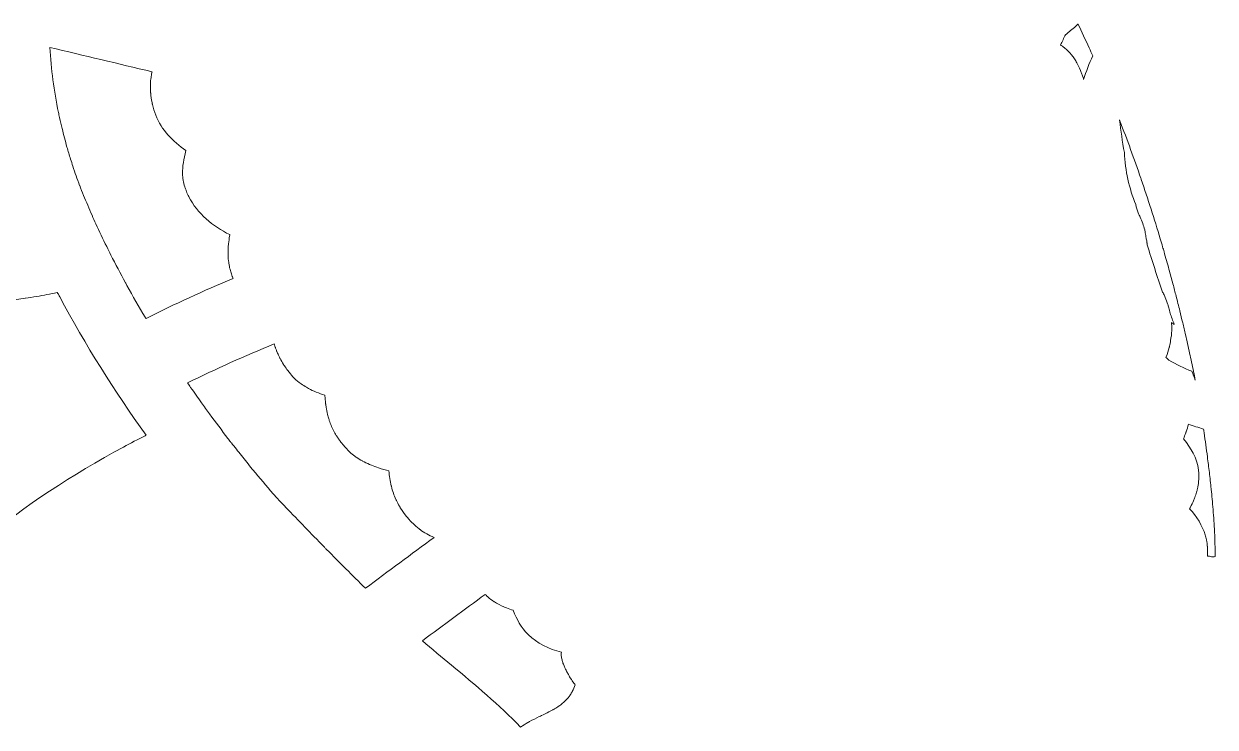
# Model space of a CAD drawing. Header units: millimetres. Extents: x -416 to 1516, y -417 to 43.
# Drawn here: x 383.26 to 420.05, y -128.21 to -106.48 of the extents above; entities that cross this region are included whole.
import ezdxf

# ---------------------------------------------------------------- set-up
doc = ezdxf.new("R2010")
doc.units = ezdxf.units.MM
doc.header["$MEASUREMENT"] = 0
doc.layers.add('Layer 3', color=7, linetype='Continuous')

msp = doc.modelspace()

# ---------------------------------------------------------------- linework, layer by layer
at = {"layer": 'Layer 3', "lineweight": 0}
for points, knots in [([(415.433, -106.82), (415.536, -106.734), (415.642, -106.653), (415.741, -106.563), (415.769, -106.538), (415.789, -106.51), (415.813, -106.484), (415.931, -106.73), (416.046, -106.979), (416.16, -107.229), (416.197, -107.31), (416.235, -107.391), (416.272, -107.473), (416.162, -107.708), (416.07, -107.952), (415.989, -108.202), (415.979, -108.164), (415.972, -108.126), (415.959, -108.089), (415.959, -108.089), (415.959, -108.089), (415.959, -108.089), (415.947, -108.053), (415.927, -108.02), (415.913, -107.984), (415.881, -107.899), (415.844, -107.815), (415.802, -107.733), (415.794, -107.718), (415.79, -107.701), (415.782, -107.686), (415.77, -107.664), (415.757, -107.649), (415.745, -107.629), (415.718, -107.583), (415.691, -107.538), (415.662, -107.5), (415.658, -107.493), (415.654, -107.485), (415.649, -107.479), (415.649, -107.479), (415.649, -107.479), (415.649, -107.479), (415.633, -107.458), (415.616, -107.442), (415.599, -107.424), (415.576, -107.397), (415.553, -107.369), (415.528, -107.345), (415.523, -107.34), (415.518, -107.334), (415.513, -107.328), (415.5, -107.316), (415.486, -107.304), (415.473, -107.292), (415.465, -107.284), (415.456, -107.278), (415.447, -107.27), (415.427, -107.253), (415.407, -107.236), (415.386, -107.22), (415.375, -107.211), (415.365, -107.202), (415.353, -107.193), (415.341, -107.184), (415.329, -107.173), (415.316, -107.164), (415.304, -107.155), (415.29, -107.146), (415.277, -107.137), (415.326, -107.029), (415.379, -106.925), (415.433, -106.82)], [0, 0, 0, 0, 1, 1, 1, 2, 2, 2, 3, 3, 3, 4, 4, 4, 5, 5, 5, 6, 6, 6, 7, 7, 7, 8, 8, 8, 9, 9, 9, 10, 10, 10, 11, 11, 11, 12, 12, 12, 13, 13, 13, 14, 14, 14, 15, 15, 15, 16, 16, 16, 17, 17, 17, 18, 18, 18, 19, 19, 19, 20, 20, 20, 21, 21, 21, 22, 22, 22, 23, 23, 23, 24, 24, 24, 24]), ([(387.03, -115.584), (387.023, -115.572), (387.015, -115.561), (387.008, -115.549), (386.813, -115.222), (386.623, -114.893), (386.441, -114.565), (386.432, -114.549), (386.423, -114.532), (386.415, -114.515), (386.408, -114.504), (386.402, -114.492), (386.396, -114.48), (386.239, -114.194), (386.089, -113.909), (385.945, -113.625), (385.901, -113.538), (385.859, -113.452), (385.816, -113.366), (385.7, -113.13), (385.589, -112.896), (385.483, -112.663), (385.443, -112.575), (385.401, -112.486), (385.363, -112.397), (385.317, -112.294), (385.273, -112.19), (385.23, -112.087), (385.144, -111.883), (385.059, -111.68), (384.982, -111.479), (384.982, -111.479), (384.981, -111.478), (384.981, -111.478), (384.981, -111.477), (384.981, -111.477), (384.981, -111.476), (384.905, -111.279), (384.836, -111.081), (384.77, -110.882), (384.745, -110.809), (384.723, -110.735), (384.7, -110.661), (384.661, -110.539), (384.624, -110.416), (384.589, -110.294), (384.562, -110.199), (384.535, -110.103), (384.51, -110.008), (384.485, -109.913), (384.462, -109.818), (384.439, -109.722), (384.411, -109.609), (384.383, -109.495), (384.359, -109.381), (384.353, -109.353), (384.348, -109.324), (384.342, -109.296), (384.337, -109.271), (384.332, -109.246), (384.326, -109.221), (384.19, -108.55), (384.1, -107.88), (384.059, -107.215), (384.059, -107.215), (384.059, -107.214), (384.059, -107.214), (384.059, -107.214), (384.059, -107.213), (384.059, -107.213), (385.112, -107.464), (386.165, -107.714), (387.218, -107.965), (387.215, -107.975), (387.214, -107.986), (387.212, -107.997), (387.202, -108.045), (387.191, -108.094), (387.185, -108.142), (387.176, -108.204), (387.169, -108.266), (387.166, -108.329), (387.165, -108.341), (387.167, -108.353), (387.166, -108.365), (387.166, -108.389), (387.167, -108.414), (387.168, -108.438), (387.168, -108.49), (387.166, -108.542), (387.17, -108.595), (387.171, -108.601), (387.172, -108.607), (387.173, -108.613), (387.173, -108.617), (387.174, -108.621), (387.175, -108.625), (387.183, -108.719), (387.197, -108.814), (387.217, -108.909), (387.218, -108.915), (387.219, -108.92), (387.22, -108.926), (387.222, -108.935), (387.223, -108.943), (387.225, -108.952), (387.226, -108.959), (387.229, -108.966), (387.231, -108.973), (387.231, -108.974), (387.231, -108.974), (387.231, -108.975), (387.257, -109.082), (387.288, -109.19), (387.329, -109.3), (387.508, -109.779), (387.858, -110.11), (388.265, -110.4), (388.231, -110.53), (388.204, -110.652), (388.185, -110.769), (388.185, -110.769), (388.185, -110.77), (388.185, -110.77), (388.166, -110.887), (388.157, -111.001), (388.16, -111.115), (388.16, -111.115), (388.16, -111.115), (388.16, -111.115), (388.161, -111.181), (388.169, -111.247), (388.179, -111.313), (388.18, -111.315), (388.18, -111.317), (388.181, -111.319), (388.191, -111.383), (388.208, -111.449), (388.228, -111.515), (388.228, -111.515), (388.228, -111.515), (388.228, -111.515), (388.228, -111.516), (388.228, -111.518), (388.229, -111.519), (388.23, -111.523), (388.232, -111.527), (388.233, -111.531), (388.243, -111.562), (388.255, -111.594), (388.266, -111.625), (388.271, -111.639), (388.275, -111.652), (388.28, -111.666), (388.301, -111.717), (388.324, -111.769), (388.351, -111.822), (388.352, -111.823), (388.352, -111.825), (388.353, -111.826), (388.616, -112.339), (389.088, -112.735), (389.618, -112.995), (389.616, -113.002), (389.616, -113.009), (389.615, -113.016), (389.598, -113.108), (389.587, -113.196), (389.579, -113.282), (389.578, -113.299), (389.574, -113.318), (389.572, -113.336), (389.57, -113.362), (389.568, -113.389), (389.567, -113.414), (389.565, -113.446), (389.568, -113.475), (389.567, -113.506), (389.567, -113.507), (389.567, -113.507), (389.567, -113.508), (389.566, -113.56), (389.565, -113.612), (389.568, -113.663), (389.569, -113.687), (389.566, -113.712), (389.568, -113.735), (389.571, -113.769), (389.579, -113.802), (389.584, -113.836), (389.588, -113.865), (389.592, -113.894), (389.597, -113.923), (389.598, -113.927), (389.599, -113.931), (389.6, -113.935), (389.605, -113.961), (389.606, -113.987), (389.611, -114.012), (389.612, -114.014), (389.612, -114.016), (389.613, -114.018), (389.616, -114.034), (389.624, -114.049), (389.628, -114.065), (389.628, -114.068), (389.629, -114.07), (389.629, -114.072), (389.641, -114.118), (389.656, -114.164), (389.671, -114.209), (389.68, -114.235), (389.686, -114.261), (389.695, -114.287), (389.699, -114.297), (389.705, -114.306), (389.708, -114.316), (389.71, -114.32), (389.711, -114.323), (389.712, -114.327), (389.715, -114.333), (389.716, -114.339), (389.718, -114.346), (388.81, -114.729), (387.914, -115.142), (387.03, -115.584)], [0, 0, 0, 0, 1, 1, 1, 2, 2, 2, 3, 3, 3, 4, 4, 4, 5, 5, 5, 6, 6, 6, 7, 7, 7, 8, 8, 8, 9, 9, 9, 10, 10, 10, 11, 11, 11, 12, 12, 12, 13, 13, 13, 14, 14, 14, 15, 15, 15, 16, 16, 16, 17, 17, 17, 18, 18, 18, 19, 19, 19, 20, 20, 20, 21, 21, 21, 22, 22, 22, 23, 23, 23, 24, 24, 24, 25, 25, 25, 26, 26, 26, 27, 27, 27, 28, 28, 28, 29, 29, 29, 30, 30, 30, 31, 31, 31, 32, 32, 32, 33, 33, 33, 34, 34, 34, 35, 35, 35, 36, 36, 36, 37, 37, 37, 38, 38, 38, 39, 39, 39, 40, 40, 40, 41, 41, 41, 42, 42, 42, 43, 43, 43, 44, 44, 44, 45, 45, 45, 46, 46, 46, 47, 47, 47, 48, 48, 48, 49, 49, 49, 50, 50, 50, 51, 51, 51, 52, 52, 52, 53, 53, 53, 54, 54, 54, 55, 55, 55, 56, 56, 56, 57, 57, 57, 58, 58, 58, 59, 59, 59, 60, 60, 60, 61, 61, 61, 62, 62, 62, 63, 63, 63, 64, 64, 64, 65, 65, 65, 66, 66, 66, 67, 67, 67, 68, 68, 68, 69, 69, 69, 70, 70, 70, 71, 71, 71, 72, 72, 72, 73, 73, 73, 74, 74, 74, 75, 75, 75, 75]), ([(417.757, -111.256), (417.761, -111.267), (417.765, -111.278), (417.769, -111.29), (417.977, -111.899), (418.173, -112.512), (418.357, -113.128), (418.381, -113.209), (418.406, -113.289), (418.429, -113.37), (418.445, -113.422), (418.459, -113.474), (418.473, -113.525), (418.525, -113.706), (418.576, -113.886), (418.626, -114.066), (418.667, -114.216), (418.708, -114.366), (418.748, -114.517), (418.782, -114.642), (418.814, -114.768), (418.846, -114.894), (418.885, -115.045), (418.922, -115.196), (418.96, -115.348), (418.99, -115.47), (419.02, -115.593), (419.049, -115.716), (419.079, -115.839), (419.109, -115.963), (419.137, -116.086), (419.18, -116.275), (419.22, -116.463), (419.261, -116.652), (419.302, -116.842), (419.346, -117.032), (419.384, -117.222), (419.385, -117.225), (419.386, -117.228), (419.386, -117.231), (419.403, -117.314), (419.42, -117.402), (419.438, -117.492), (419.402, -117.4), (419.367, -117.308), (419.332, -117.216), (419.089, -117.116), (418.854, -117), (418.624, -116.876), (418.594, -116.849), (418.565, -116.822), (418.533, -116.794), (418.537, -116.784), (418.538, -116.775), (418.542, -116.766), (418.578, -116.67), (418.607, -116.576), (418.632, -116.483), (418.633, -116.48), (418.634, -116.477), (418.635, -116.474), (418.635, -116.474), (418.635, -116.474), (418.635, -116.474), (418.636, -116.471), (418.636, -116.469), (418.636, -116.467), (418.637, -116.462), (418.638, -116.458), (418.639, -116.454), (418.642, -116.44), (418.646, -116.426), (418.649, -116.412), (418.665, -116.341), (418.675, -116.271), (418.685, -116.201), (418.686, -116.196), (418.687, -116.191), (418.688, -116.186), (418.691, -116.163), (418.698, -116.14), (418.7, -116.117), (418.701, -116.112), (418.703, -116.108), (418.703, -116.103), (418.703, -116.103), (418.703, -116.103), (418.703, -116.103), (418.703, -116.103), (418.703, -116.103), (418.703, -116.103), (418.703, -116.1), (418.703, -116.098), (418.703, -116.096), (418.708, -116.041), (418.709, -115.986), (418.71, -115.931), (418.71, -115.922), (418.711, -115.914), (418.711, -115.905), (418.711, -115.899), (418.712, -115.894), (418.712, -115.888), (418.712, -115.87), (418.715, -115.852), (418.714, -115.835), (418.714, -115.835), (418.714, -115.835), (418.714, -115.835), (418.714, -115.834), (418.714, -115.834), (418.714, -115.834), (418.714, -115.825), (418.712, -115.817), (418.712, -115.809), (418.711, -115.805), (418.711, -115.801), (418.71, -115.797), (418.708, -115.769), (418.706, -115.74), (418.704, -115.711), (418.732, -115.729), (418.759, -115.749), (418.787, -115.766), (418.787, -115.766), (418.787, -115.766), (418.787, -115.766), (418.787, -115.766), (418.787, -115.766), (418.787, -115.766), (418.744, -115.65), (418.703, -115.533), (418.661, -115.416), (418.655, -115.386), (418.644, -115.355), (418.637, -115.325), (418.626, -115.282), (418.617, -115.238), (418.603, -115.195), (418.599, -115.18), (418.595, -115.165), (418.591, -115.151), (418.567, -115.079), (418.539, -115.006), (418.509, -114.932), (418.502, -114.914), (418.497, -114.897), (418.489, -114.878), (418.472, -114.84), (418.45, -114.805), (418.43, -114.769), (418.262, -114.287), (418.103, -113.799), (417.953, -113.307), (417.952, -113.296), (417.949, -113.286), (417.948, -113.275), (417.948, -113.266), (417.948, -113.257), (417.947, -113.248), (417.945, -113.237), (417.943, -113.226), (417.942, -113.214), (417.942, -113.213), (417.941, -113.212), (417.941, -113.21), (417.937, -113.173), (417.927, -113.136), (417.921, -113.099), (417.913, -113.046), (417.903, -112.993), (417.893, -112.94), (417.888, -112.916), (417.886, -112.89), (417.88, -112.866), (417.879, -112.862), (417.879, -112.857), (417.878, -112.852), (417.878, -112.851), (417.878, -112.849), (417.877, -112.848), (417.877, -112.848), (417.877, -112.848), (417.877, -112.848), (417.842, -112.714), (417.797, -112.583), (417.741, -112.457), (417.719, -112.408), (417.694, -112.369), (417.671, -112.326), (417.647, -112.239), (417.621, -112.153), (417.599, -112.067), (417.395, -111.565), (417.275, -111.022), (417.247, -110.455), (417.187, -110.121), (417.138, -109.787), (417.098, -109.453), (417.102, -109.464), (417.106, -109.474), (417.11, -109.485), (417.337, -110.07), (417.553, -110.66), (417.757, -111.256)], [0, 0, 0, 0, 1, 1, 1, 2, 2, 2, 3, 3, 3, 4, 4, 4, 5, 5, 5, 6, 6, 6, 7, 7, 7, 8, 8, 8, 9, 9, 9, 10, 10, 10, 11, 11, 11, 12, 12, 12, 13, 13, 13, 14, 14, 14, 15, 15, 15, 16, 16, 16, 17, 17, 17, 18, 18, 18, 19, 19, 19, 20, 20, 20, 21, 21, 21, 22, 22, 22, 23, 23, 23, 24, 24, 24, 25, 25, 25, 26, 26, 26, 27, 27, 27, 28, 28, 28, 29, 29, 29, 30, 30, 30, 31, 31, 31, 32, 32, 32, 33, 33, 33, 34, 34, 34, 35, 35, 35, 36, 36, 36, 37, 37, 37, 38, 38, 38, 39, 39, 39, 40, 40, 40, 41, 41, 41, 42, 42, 42, 43, 43, 43, 44, 44, 44, 45, 45, 45, 46, 46, 46, 47, 47, 47, 48, 48, 48, 49, 49, 49, 50, 50, 50, 51, 51, 51, 52, 52, 52, 53, 53, 53, 54, 54, 54, 55, 55, 55, 56, 56, 56, 57, 57, 57, 58, 58, 58, 59, 59, 59, 60, 60, 60, 61, 61, 61, 62, 62, 62, 63, 63, 63, 64, 64, 64, 65, 65, 65, 66, 66, 66, 67, 67, 67, 68, 68, 68, 68]), ([(387.005, -119.205), (386.779, -119.32), (386.558, -119.437), (386.339, -119.555), (383.125, -121.28), (380.582, -123.343), (378.552, -126.067), (378.321, -125.764), (378.068, -125.469), (377.856, -125.157), (377.038, -123.953), (376.334, -122.676), (375.738, -121.347), (374.685, -119), (374.033, -116.534), (373.714, -113.997), (376.014, -114.742), (378.511, -115.194), (380.992, -115.153), (381.326, -115.147), (381.658, -115.129), (381.991, -115.105), (381.991, -115.105), (381.991, -115.105), (381.991, -115.105), (381.991, -115.105), (381.992, -115.105), (381.992, -115.105), (381.992, -115.105), (381.993, -115.105), (381.993, -115.105), (381.993, -115.105), (381.993, -115.105), (381.993, -115.105), (382.082, -115.099), (382.17, -115.09), (382.258, -115.083), (382.258, -115.083), (382.26, -115.082), (382.26, -115.082), (382.262, -115.082), (382.263, -115.082), (382.265, -115.082), (382.265, -115.082), (382.266, -115.082), (382.266, -115.082), (382.435, -115.067), (382.604, -115.052), (382.772, -115.032), (382.772, -115.032), (382.773, -115.032), (382.773, -115.032), (382.773, -115.032), (382.774, -115.032), (382.775, -115.032), (382.775, -115.032), (382.776, -115.032), (382.777, -115.032), (382.777, -115.032), (382.777, -115.032), (382.777, -115.032), (382.951, -115.011), (383.124, -114.987), (383.297, -114.962), (383.297, -114.962), (383.297, -114.962), (383.297, -114.961), (383.298, -114.961), (383.299, -114.961), (383.3, -114.961), (383.301, -114.961), (383.302, -114.961), (383.302, -114.961), (383.302, -114.961), (383.302, -114.961), (383.303, -114.961), (383.418, -114.943), (383.533, -114.924), (383.648, -114.905), (383.648, -114.905), (383.648, -114.905), (383.649, -114.905), (383.65, -114.904), (383.65, -114.904), (383.651, -114.904), (383.864, -114.869), (384.075, -114.83), (384.286, -114.785), (384.291, -114.79), (384.294, -114.794), (384.298, -114.799), (384.308, -114.808), (384.316, -114.818), (384.322, -114.827), (384.328, -114.835), (384.333, -114.843), (384.337, -114.85), (384.337, -114.85), (384.337, -114.851), (384.337, -114.851), (384.347, -114.871), (384.353, -114.89), (384.365, -114.912), (385.156, -116.405), (386.058, -117.819), (387.031, -119.191), (387.022, -119.196), (387.014, -119.2), (387.005, -119.205)], [0, 0, 0, 0, 1, 1, 1, 2, 2, 2, 3, 3, 3, 4, 4, 4, 5, 5, 5, 6, 6, 6, 7, 7, 7, 8, 8, 8, 9, 9, 9, 10, 10, 10, 11, 11, 11, 12, 12, 12, 13, 13, 13, 14, 14, 14, 15, 15, 15, 16, 16, 16, 17, 17, 17, 18, 18, 18, 19, 19, 19, 20, 20, 20, 21, 21, 21, 22, 22, 22, 23, 23, 23, 24, 24, 24, 25, 25, 25, 26, 26, 26, 27, 27, 27, 28, 28, 28, 29, 29, 29, 30, 30, 30, 31, 31, 31, 32, 32, 32, 33, 33, 33, 34, 34, 34, 35, 35, 35, 36, 36, 36, 36]), ([(393.808, -123.915), (393.808, -123.915), (393.807, -123.914), (393.807, -123.914), (393.403, -123.52), (393.004, -123.121), (392.609, -122.718), (392.602, -122.711), (392.595, -122.704), (392.588, -122.697), (392.566, -122.675), (392.545, -122.653), (392.523, -122.631), (392.13, -122.229), (391.74, -121.825), (391.351, -121.418), (391.251, -121.314), (391.038, -121.095), (390.958, -121.003), (390.749, -120.761), (390.539, -120.511), (390.329, -120.256), (390.324, -120.249), (390.318, -120.243), (390.313, -120.236), (390.2, -120.098), (390.088, -119.956), (389.976, -119.815), (389.872, -119.685), (389.768, -119.557), (389.666, -119.425), (389.658, -119.415), (389.651, -119.406), (389.644, -119.397), (389.616, -119.361), (389.589, -119.325), (389.561, -119.29), (389.37, -119.041), (389.18, -118.788), (388.992, -118.532), (388.909, -118.419), (388.829, -118.304), (388.747, -118.19), (388.634, -118.032), (388.521, -117.874), (388.409, -117.714), (388.377, -117.668), (388.346, -117.62), (388.313, -117.574), (389.193, -117.142), (390.085, -116.74), (390.989, -116.366), (390.992, -116.38), (390.999, -116.393), (391.003, -116.407), (391.007, -116.422), (391.009, -116.438), (391.014, -116.452), (391.017, -116.463), (391.022, -116.473), (391.025, -116.483), (391.03, -116.495), (391.035, -116.507), (391.039, -116.519), (391.051, -116.552), (391.062, -116.584), (391.075, -116.616), (391.076, -116.618), (391.077, -116.62), (391.077, -116.622), (391.086, -116.643), (391.098, -116.664), (391.107, -116.685), (391.118, -116.709), (391.13, -116.731), (391.141, -116.754), (391.151, -116.774), (391.157, -116.794), (391.167, -116.814), (391.168, -116.815), (391.168, -116.816), (391.169, -116.817), (391.202, -116.88), (391.238, -116.942), (391.278, -117.004), (391.287, -117.018), (391.297, -117.031), (391.306, -117.045), (391.34, -117.095), (391.373, -117.145), (391.412, -117.195), (391.461, -117.26), (391.513, -117.324), (391.57, -117.388), (391.572, -117.39), (391.573, -117.392), (391.574, -117.393), (391.628, -117.454), (391.692, -117.509), (391.759, -117.561), (391.779, -117.577), (391.8, -117.591), (391.82, -117.605), (391.873, -117.642), (391.928, -117.677), (391.985, -117.71), (392.007, -117.723), (392.027, -117.735), (392.05, -117.747), (392.127, -117.788), (392.206, -117.826), (392.286, -117.859), (392.376, -117.896), (392.465, -117.928), (392.552, -117.955), (392.552, -117.962), (392.554, -117.968), (392.554, -117.975), (392.56, -118.052), (392.567, -118.127), (392.576, -118.199), (392.578, -118.212), (392.58, -118.223), (392.582, -118.236), (392.585, -118.259), (392.589, -118.281), (392.593, -118.304), (392.596, -118.326), (392.599, -118.35), (392.603, -118.373), (392.606, -118.388), (392.608, -118.404), (392.611, -118.418), (392.611, -118.42), (392.611, -118.422), (392.612, -118.423), (392.619, -118.461), (392.628, -118.498), (392.637, -118.535), (392.637, -118.536), (392.637, -118.537), (392.637, -118.539), (392.638, -118.541), (392.638, -118.544), (392.639, -118.546), (392.645, -118.571), (392.651, -118.596), (392.658, -118.621), (392.668, -118.66), (392.68, -118.699), (392.692, -118.737), (392.701, -118.763), (392.711, -118.789), (392.72, -118.814), (392.732, -118.846), (392.744, -118.879), (392.757, -118.91), (392.759, -118.914), (392.76, -118.918), (392.761, -118.921), (392.761, -118.921), (392.762, -118.921), (392.762, -118.921), (392.762, -118.923), (392.763, -118.924), (392.763, -118.926), (392.786, -118.979), (392.812, -119.031), (392.839, -119.083), (392.856, -119.114), (392.876, -119.146), (392.895, -119.177), (392.913, -119.206), (392.93, -119.235), (392.95, -119.264), (392.97, -119.294), (392.992, -119.325), (393.014, -119.356), (393.037, -119.386), (393.061, -119.417), (393.086, -119.448), (393.109, -119.476), (393.132, -119.505), (393.156, -119.534), (393.203, -119.587), (393.252, -119.64), (393.305, -119.694), (393.312, -119.701), (393.317, -119.707), (393.323, -119.713), (393.324, -119.714), (393.325, -119.715), (393.326, -119.716), (393.368, -119.758), (393.421, -119.799), (393.477, -119.839), (393.492, -119.85), (393.507, -119.86), (393.523, -119.871), (393.582, -119.91), (393.644, -119.948), (393.711, -119.984), (393.712, -119.985), (393.714, -119.986), (393.715, -119.986), (393.716, -119.987), (393.718, -119.988), (393.72, -119.989), (393.788, -120.025), (393.86, -120.058), (393.933, -120.09), (393.952, -120.099), (393.971, -120.107), (393.991, -120.115), (394.064, -120.145), (394.138, -120.174), (394.21, -120.198), (394.212, -120.199), (394.213, -120.2), (394.214, -120.2), (394.215, -120.2), (394.215, -120.2), (394.216, -120.201), (394.327, -120.238), (394.434, -120.267), (394.531, -120.287), (394.532, -120.288), (394.532, -120.288), (394.533, -120.288), (394.546, -120.453), (394.572, -120.607), (394.607, -120.755), (394.608, -120.759), (394.609, -120.764), (394.61, -120.769), (394.644, -120.911), (394.693, -121.045), (394.75, -121.174), (394.752, -121.178), (394.753, -121.183), (394.755, -121.188), (394.755, -121.189), (394.756, -121.19), (394.756, -121.19), (394.757, -121.192), (394.757, -121.193), (394.758, -121.194), (394.759, -121.197), (394.761, -121.199), (394.762, -121.202), (394.791, -121.264), (394.824, -121.324), (394.858, -121.383), (394.865, -121.394), (394.869, -121.406), (394.876, -121.417), (394.877, -121.418), (394.877, -121.42), (394.878, -121.421), (394.879, -121.422), (394.88, -121.423), (394.88, -121.424), (394.881, -121.426), (394.883, -121.427), (394.884, -121.429), (394.932, -121.508), (394.985, -121.585), (395.044, -121.66), (395.049, -121.665), (395.053, -121.671), (395.057, -121.676), (395.118, -121.751), (395.184, -121.823), (395.255, -121.894), (395.257, -121.895), (395.258, -121.897), (395.259, -121.899), (395.262, -121.902), (395.265, -121.905), (395.268, -121.908), (395.33, -121.967), (395.397, -122.026), (395.467, -122.084), (395.472, -122.087), (395.475, -122.091), (395.479, -122.094), (395.484, -122.098), (395.489, -122.1), (395.494, -122.104), (395.557, -122.154), (395.626, -122.198), (395.7, -122.239), (395.772, -122.279), (395.849, -122.314), (395.928, -122.347), (395.222, -122.87), (394.515, -123.393), (393.808, -123.915)], [0, 0, 0, 0, 1, 1, 1, 2, 2, 2, 3, 3, 3, 4, 4, 4, 5, 5, 5, 6, 6, 6, 7, 7, 7, 8, 8, 8, 9, 9, 9, 10, 10, 10, 11, 11, 11, 12, 12, 12, 13, 13, 13, 14, 14, 14, 15, 15, 15, 16, 16, 16, 17, 17, 17, 18, 18, 18, 19, 19, 19, 20, 20, 20, 21, 21, 21, 22, 22, 22, 23, 23, 23, 24, 24, 24, 25, 25, 25, 26, 26, 26, 27, 27, 27, 28, 28, 28, 29, 29, 29, 30, 30, 30, 31, 31, 31, 32, 32, 32, 33, 33, 33, 34, 34, 34, 35, 35, 35, 36, 36, 36, 37, 37, 37, 38, 38, 38, 39, 39, 39, 40, 40, 40, 41, 41, 41, 42, 42, 42, 43, 43, 43, 44, 44, 44, 45, 45, 45, 46, 46, 46, 47, 47, 47, 48, 48, 48, 49, 49, 49, 50, 50, 50, 51, 51, 51, 52, 52, 52, 53, 53, 53, 54, 54, 54, 55, 55, 55, 56, 56, 56, 57, 57, 57, 58, 58, 58, 59, 59, 59, 60, 60, 60, 61, 61, 61, 62, 62, 62, 63, 63, 63, 64, 64, 64, 65, 65, 65, 66, 66, 66, 67, 67, 67, 68, 68, 68, 69, 69, 69, 70, 70, 70, 71, 71, 71, 72, 72, 72, 73, 73, 73, 74, 74, 74, 75, 75, 75, 76, 76, 76, 77, 77, 77, 78, 78, 78, 79, 79, 79, 80, 80, 80, 81, 81, 81, 82, 82, 82, 83, 83, 83, 84, 84, 84, 85, 85, 85, 86, 86, 86, 87, 87, 87, 88, 88, 88, 89, 89, 89, 90, 90, 90, 91, 91, 91, 92, 92, 92, 93, 93, 93, 94, 94, 94, 95, 95, 95, 96, 96, 96, 97, 97, 97, 98, 98, 98, 99, 99, 99, 99]), ([(419.694, -118.999), (419.698, -119.025), (419.702, -119.05), (419.706, -119.076), (419.708, -119.09), (419.71, -119.105), (419.712, -119.119), (419.748, -119.362), (419.78, -119.612), (419.813, -119.862), (419.833, -120.02), (419.854, -120.178), (419.873, -120.338), (419.893, -120.508), (419.913, -120.679), (419.93, -120.849), (419.935, -120.897), (419.941, -120.945), (419.945, -120.993), (419.946, -120.998), (419.946, -121.002), (419.947, -121.006), (419.957, -121.112), (419.963, -121.213), (419.972, -121.316), (419.992, -121.548), (420.012, -121.78), (420.025, -121.999), (420.027, -122.038), (420.029, -122.076), (420.031, -122.115), (420.036, -122.223), (420.041, -122.328), (420.044, -122.432), (420.045, -122.471), (420.047, -122.511), (420.047, -122.549), (420.051, -122.684), (420.053, -122.815), (420.052, -122.94), (420.034, -122.949), (420.016, -122.951), (419.996, -122.951), (419.957, -122.95), (419.916, -122.935), (419.876, -122.927), (419.855, -122.923), (419.836, -122.92), (419.817, -122.922), (419.816, -122.859), (419.817, -122.804), (419.817, -122.751), (419.817, -122.751), (419.817, -122.751), (419.817, -122.751), (419.817, -122.736), (419.815, -122.721), (419.815, -122.707), (419.814, -122.691), (419.813, -122.675), (419.812, -122.658), (419.812, -122.645), (419.812, -122.631), (419.811, -122.618), (419.811, -122.615), (419.81, -122.611), (419.81, -122.607), (419.81, -122.606), (419.81, -122.605), (419.81, -122.604), (419.809, -122.598), (419.809, -122.593), (419.809, -122.588), (419.809, -122.585), (419.809, -122.583), (419.808, -122.581), (419.808, -122.58), (419.808, -122.579), (419.808, -122.579), (419.808, -122.579), (419.808, -122.579), (419.808, -122.579), (419.808, -122.573), (419.806, -122.566), (419.806, -122.559), (419.803, -122.534), (419.799, -122.507), (419.794, -122.48), (419.792, -122.467), (419.791, -122.454), (419.788, -122.441), (419.788, -122.438), (419.787, -122.435), (419.787, -122.432), (419.787, -122.431), (419.787, -122.431), (419.787, -122.431), (419.786, -122.427), (419.784, -122.422), (419.783, -122.418), (419.778, -122.395), (419.771, -122.368), (419.764, -122.342), (419.758, -122.318), (419.754, -122.296), (419.746, -122.27), (419.665, -122.004), (419.475, -121.678), (419.263, -121.461), (419.272, -121.444), (419.279, -121.426), (419.288, -121.409), (419.323, -121.346), (419.355, -121.282), (419.383, -121.217), (419.399, -121.182), (419.411, -121.147), (419.424, -121.112), (419.445, -121.058), (419.462, -121.004), (419.478, -120.95), (419.488, -120.914), (419.498, -120.879), (419.506, -120.843), (419.522, -120.772), (419.532, -120.7), (419.539, -120.629), (419.55, -120.51), (419.553, -120.391), (419.537, -120.272), (419.485, -119.862), (419.319, -119.611), (419.074, -119.304), (419.1, -119.244), (419.121, -119.179), (419.144, -119.115), (419.148, -119.104), (419.153, -119.094), (419.157, -119.082), (419.183, -119.006), (419.204, -118.93), (419.225, -118.851), (419.379, -118.904), (419.535, -118.954), (419.694, -118.999)], [0, 0, 0, 0, 1, 1, 1, 2, 2, 2, 3, 3, 3, 4, 4, 4, 5, 5, 5, 6, 6, 6, 7, 7, 7, 8, 8, 8, 9, 9, 9, 10, 10, 10, 11, 11, 11, 12, 12, 12, 13, 13, 13, 14, 14, 14, 15, 15, 15, 16, 16, 16, 17, 17, 17, 18, 18, 18, 19, 19, 19, 20, 20, 20, 21, 21, 21, 22, 22, 22, 23, 23, 23, 24, 24, 24, 25, 25, 25, 26, 26, 26, 27, 27, 27, 28, 28, 28, 29, 29, 29, 30, 30, 30, 31, 31, 31, 32, 32, 32, 33, 33, 33, 34, 34, 34, 35, 35, 35, 36, 36, 36, 37, 37, 37, 38, 38, 38, 39, 39, 39, 40, 40, 40, 41, 41, 41, 42, 42, 42, 43, 43, 43, 44, 44, 44, 45, 45, 45, 46, 46, 46, 47, 47, 47, 48, 48, 48, 48]), ([(396.462, -126.291), (396.164, -126.042), (395.863, -125.793), (395.566, -125.54), (396.213, -125.061), (396.86, -124.583), (397.506, -124.105), (397.524, -124.122), (397.541, -124.139), (397.559, -124.157), (397.569, -124.166), (397.577, -124.176), (397.588, -124.186), (397.645, -124.239), (397.713, -124.288), (397.785, -124.334), (397.786, -124.334), (397.786, -124.334), (397.787, -124.335), (397.787, -124.335), (397.788, -124.336), (397.789, -124.336), (397.882, -124.395), (397.982, -124.447), (398.085, -124.492), (398.086, -124.492), (398.086, -124.492), (398.087, -124.492), (398.111, -124.503), (398.136, -124.515), (398.161, -124.525), (398.231, -124.553), (398.3, -124.577), (398.367, -124.598), (398.5, -124.903), (398.59, -125.104), (398.844, -125.357), (399.099, -125.609), (399.478, -125.799), (399.859, -125.892), (399.853, -125.927), (399.853, -125.966), (399.856, -126.006), (399.858, -126.026), (399.863, -126.048), (399.867, -126.068), (399.871, -126.089), (399.874, -126.109), (399.879, -126.13), (399.887, -126.161), (399.898, -126.193), (399.909, -126.226), (399.912, -126.235), (399.915, -126.244), (399.919, -126.254), (399.919, -126.256), (399.921, -126.258), (399.921, -126.26), (399.935, -126.296), (399.949, -126.331), (399.965, -126.366), (399.966, -126.368), (399.967, -126.371), (399.968, -126.374), (399.969, -126.376), (399.97, -126.378), (399.971, -126.38), (399.977, -126.393), (399.983, -126.405), (399.989, -126.417), (399.998, -126.436), (400.007, -126.455), (400.017, -126.474), (400.022, -126.483), (400.026, -126.493), (400.031, -126.502), (400.032, -126.504), (400.033, -126.507), (400.034, -126.509), (400.035, -126.511), (400.036, -126.513), (400.037, -126.515), (400.044, -126.527), (400.051, -126.537), (400.057, -126.549), (400.084, -126.597), (400.108, -126.64), (400.133, -126.681), (400.138, -126.689), (400.143, -126.699), (400.148, -126.707), (400.149, -126.707), (400.15, -126.709), (400.15, -126.71), (400.157, -126.721), (400.164, -126.73), (400.17, -126.74), (400.179, -126.754), (400.187, -126.766), (400.196, -126.778), (400.199, -126.783), (400.203, -126.789), (400.206, -126.793), (400.221, -126.815), (400.233, -126.831), (400.245, -126.845), (400.247, -126.848), (400.25, -126.853), (400.252, -126.855), (400.266, -126.873), (400.277, -126.885), (400.285, -126.895), (400.285, -126.895), (400.285, -126.895), (400.285, -126.895), (400.285, -126.895), (400.285, -126.895), (400.285, -126.895), (400.262, -126.974), (400.229, -127.041), (400.194, -127.107), (400.174, -127.144), (400.154, -127.18), (400.132, -127.214), (400.132, -127.214), (400.132, -127.214), (400.132, -127.214), (400.13, -127.216), (400.129, -127.218), (400.127, -127.22), (400.088, -127.276), (400.045, -127.328), (399.999, -127.375), (399.984, -127.391), (399.967, -127.405), (399.951, -127.42), (399.915, -127.453), (399.879, -127.485), (399.84, -127.514), (399.822, -127.527), (399.804, -127.54), (399.786, -127.553), (399.742, -127.583), (399.697, -127.613), (399.65, -127.64), (399.638, -127.647), (399.627, -127.654), (399.615, -127.661), (399.608, -127.664), (399.602, -127.667), (399.596, -127.671), (399.484, -127.733), (399.367, -127.79), (399.248, -127.847), (399.224, -127.858), (399.2, -127.872), (399.176, -127.883), (399.075, -127.932), (398.974, -127.981), (398.876, -128.035), (398.87, -128.038), (398.864, -128.042), (398.858, -128.045), (398.852, -128.048), (398.846, -128.05), (398.841, -128.054), (398.839, -128.055), (398.837, -128.056), (398.835, -128.057), (398.832, -128.059), (398.828, -128.061), (398.825, -128.063), (398.748, -128.107), (398.672, -128.154), (398.6, -128.208), (397.932, -127.513), (397.203, -126.908), (396.462, -126.291)], [0, 0, 0, 0, 1, 1, 1, 2, 2, 2, 3, 3, 3, 4, 4, 4, 5, 5, 5, 6, 6, 6, 7, 7, 7, 8, 8, 8, 9, 9, 9, 10, 10, 10, 11, 11, 11, 12, 12, 12, 13, 13, 13, 14, 14, 14, 15, 15, 15, 16, 16, 16, 17, 17, 17, 18, 18, 18, 19, 19, 19, 20, 20, 20, 21, 21, 21, 22, 22, 22, 23, 23, 23, 24, 24, 24, 25, 25, 25, 26, 26, 26, 27, 27, 27, 28, 28, 28, 29, 29, 29, 30, 30, 30, 31, 31, 31, 32, 32, 32, 33, 33, 33, 34, 34, 34, 35, 35, 35, 36, 36, 36, 37, 37, 37, 38, 38, 38, 39, 39, 39, 40, 40, 40, 41, 41, 41, 42, 42, 42, 43, 43, 43, 44, 44, 44, 45, 45, 45, 46, 46, 46, 47, 47, 47, 48, 48, 48, 49, 49, 49, 50, 50, 50, 51, 51, 51, 52, 52, 52, 53, 53, 53, 54, 54, 54, 55, 55, 55, 56, 56, 56, 57, 57, 57, 58, 58, 58, 59, 59, 59, 59])]:
    msp.add_open_spline(points, degree=3, knots=knots, dxfattribs=at)

doc.saveas('drawing.dxf')
